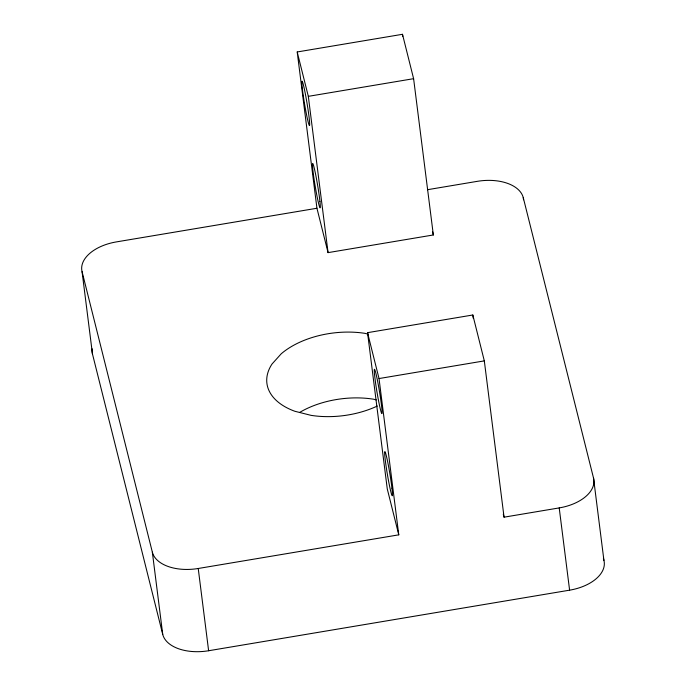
<?xml version="1.0" encoding="UTF-8"?>
<svg xmlns="http://www.w3.org/2000/svg" width="686" height="686" viewBox="0 0 686 686"><rect width="100%" height="100%" fill="white"/><g stroke="black" fill="none" stroke-linecap="round" stroke-linejoin="round"><path stroke-width="1.03" d="M297.201 51.965L402.485 34.3L413.607 78.684L433.346 234.964L328.062 252.628L316.941 208.252L297.201 51.965L308.323 96.349L328.062 252.628M308.323 96.349L413.607 78.684M316.941 208.252L116.397 241.901A40.731 23.658 -7.2 0 0 82.071 271.682L92.456 353.942L162.736 634.421A40.731 23.658 -7.2 0 0 208.621 650.74L569.603 590.174A40.731 23.658 -7.2 0 0 603.929 560.385L593.544 478.133L523.264 197.654A40.731 23.658 -7.2 0 0 477.379 181.327L427.429 189.713M82.071 271.682L152.343 552.161A40.731 23.658 -7.2 0 0 198.228 568.488L398.772 534.84L387.273 488.947L367.533 332.667L472.817 314.994L484.316 360.887L504.056 517.175L559.21 507.914A40.731 23.658 -7.2 0 0 593.544 478.133M367.533 332.667L379.032 378.552L484.316 360.887M367.988 334.108L365.021 333.362A71.704 41.64 -7.2 0 0 281.243 353.77L272.016 364.026A71.704 41.64 -7.2 0 0 294.894 411.283L311.067 415.356A71.704 41.64 -7.2 0 0 377.291 406.043M376.305 399.912L373.338 399.166A71.704 41.64 -7.2 0 0 299.791 412.337M603.414 558.31L603.929 560.385M432.574 231.868L433.346 234.964M503.292 514.114L504.056 517.175M523.264 197.654L523.529 199.763M559.21 507.914L569.603 590.174M472.817 314.994L473.22 318.184M402.485 34.3L402.759 36.427M379.032 378.552L398.772 534.84M198.228 568.488L208.621 650.74M152.343 552.161L162.736 634.421M92.456 353.942A40.731 23.658 -7.2 0 1 92.156 348.788M381.365 404.183L380.644 398.978A22.406 1.269 80.5 0 0 375.877 373.313A22.406 1.269 80.5 0 0 374.505 374.479L375.688 383.843A22.406 1.269 80.5 0 0 380.447 409.508A22.406 1.269 80.5 0 0 381.828 408.341L381.365 404.183M391.955 488.209L391.346 483.407A22.406 1.269 80.5 0 0 386.192 455.272A22.406 1.269 80.5 0 0 385.155 459.123L385.772 463.925A22.406 1.269 80.5 0 0 390.917 492.059A22.406 1.269 80.5 0 0 391.955 488.209M319.933 201.41L319.376 196.856A22.406 1.269 80.5 0 0 314.274 168.233A22.406 1.269 80.5 0 0 312.85 169.905L313.408 174.458A22.406 1.269 80.5 0 0 318.51 203.082A22.406 1.269 80.5 0 0 319.933 201.41M302.603 90.758A22.406 1.269 80.5 0 0 309.343 125.452A22.406 1.269 80.5 0 0 305.39 94.111A22.406 1.269 80.5 0 0 302.603 90.758"/></g></svg>
